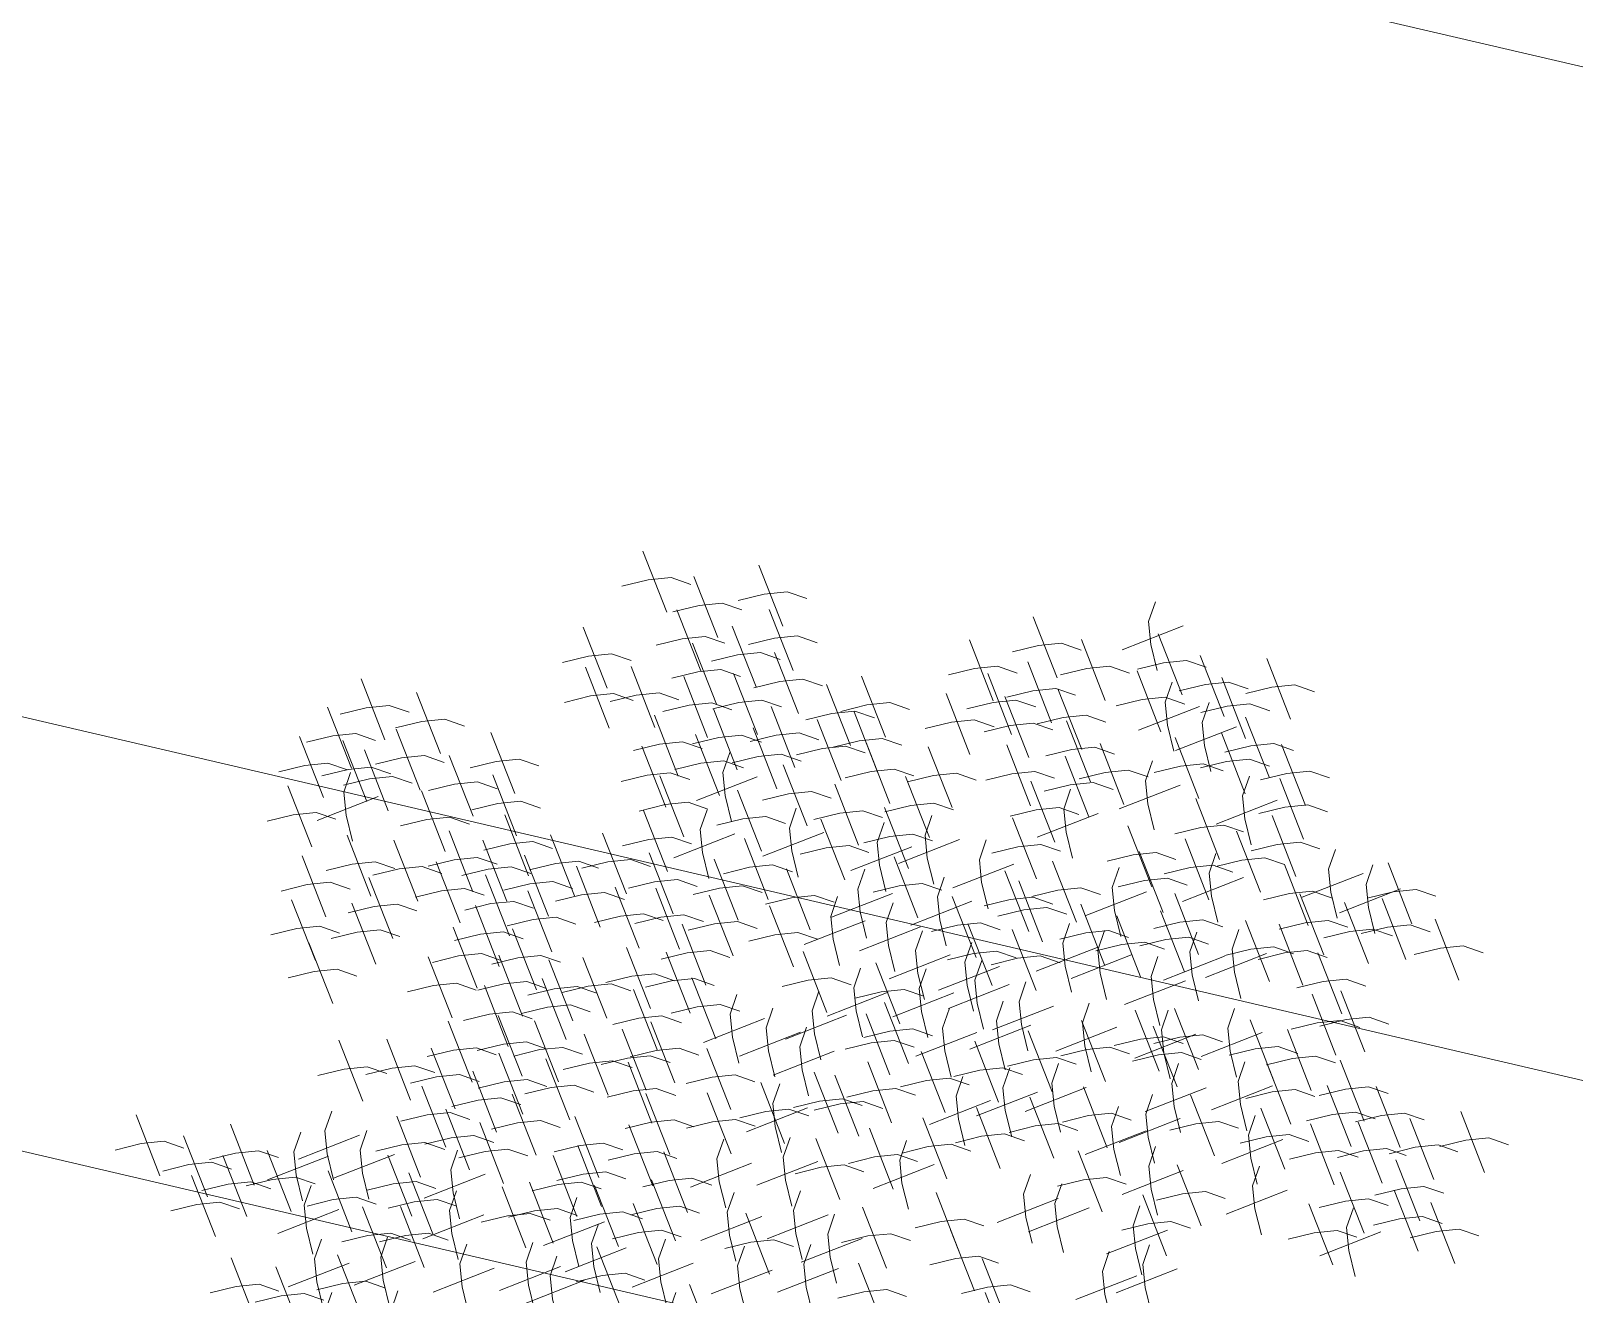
# Model space of a CAD drawing. Header units: millimetres. Extents: x 474016 to 477875, y 2288607 to 2292200.
# Drawn here: x 474146.09 to 474157.03, y 2289274.67 to 2289283.63 of the extents above; entities that cross this region are included whole.
import ezdxf

# ---------------------------------------------------------------- set-up
doc = ezdxf.new("R2010")
doc.units = ezdxf.units.MM
doc.header["$LTSCALE"] = 50
for name, color, linetype, lineweight in [('BANQUETA', 251, 'Continuous', 5), ('EXT', 3, 'Continuous', 5), ('JARDINES', 98, 'Continuous', 13)]:
    doc.layers.add(name, color=color, linetype=linetype, lineweight=lineweight)

# ---------------------------------------------------------------- blocks, each defined once
blk = doc.blocks.new('Plarbol-031')
for points in [[(-0.158175, 2.3142), (-0.240125, 2.388525), (-0.301075, 2.461575), (-0.3233, 2.5448)], [(0.1874, 2.608325), (0.40975, 2.455225)], [(0.197575, 2.439975), (0.2719, 2.521925), (0.34495, 2.5829), (0.428175, 2.60515)], [(-0.326475, 2.304025), (-0.173425, 2.526375)], [(-0.239475, 2.44125), (-0.01715, 2.28815)], [(-0.229325, 2.2729), (-0.155, 2.35485), (-0.08195, 2.415825), (0.001275, 2.438075)], [(-0.046375, 2.464125), (0.175975, 2.311025)], [(-0.0362, 2.295775), (0.038125, 2.377725), (0.111175, 2.4387), (0.1944, 2.46095)], [(0.07815, 2.43935), (0.300475, 2.28625)], [(0.0883, 2.271), (0.162625, 2.35295), (0.235675, 2.413925), (0.3189, 2.436175)], [(0.250925, 2.3593), (0.473275, 2.2062)], [(0.2611, 2.19095), (0.335425, 2.2729), (0.408475, 2.3339), (0.4917, 2.356125)], [(0.0845, 2.07725), (0.00255, 2.151575), (-0.058425, 2.224625), (-0.080675, 2.30785)], [(0.089575, 2.082975), (0.242675, 2.3053)], [(0.257925, 2.093125), (0.175975, 2.16745), (0.115, 2.2405), (0.09275, 2.323725)], [(0.43705, 2.347875), (0.6594, 2.194775)], [(0.447225, 2.179525), (0.52155, 2.261475), (0.5946, 2.32245), (0.677825, 2.3447)], [(-0.488475, 2.244325), (-0.266125, 2.091225)], [(-0.4783, 2.075975), (-0.403975, 2.157925), (-0.330925, 2.2189), (-0.247725, 2.24115)], [(-0.226775, 2.26655), (-0.00445, 2.11345)], [(-0.2166, 2.0982), (-0.142275, 2.18015), (-0.069225, 2.24115), (0.013975, 2.263375)], [(-0.08385, 2.067075), (0.06925, 2.289425)], [(0.20455, 2.2494), (0.4269, 2.0963)], [(0.214725, 2.08105), (0.28905, 2.163), (0.3621, 2.224), (0.445325, 2.246225)], [(0.50885, 2.228425), (0.731175, 2.07535)], [(-0.705725, 2.211275), (-0.4834, 2.0582)], [(-0.695575, 2.04295), (-0.62125, 2.1249), (-0.548175, 2.185875), (-0.464975, 2.2081)], [(0.565375, 1.935575), (0.483425, 2.0099), (0.42245, 2.082975), (0.400225, 2.166175)], [(0.519, 2.0601), (0.593325, 2.14205), (0.666375, 2.203025), (0.7496, 2.22525)], [(1.074225, 2.189675), (1.29655, 2.0366)], [(1.084375, 2.02135), (1.1587, 2.1033), (1.23175, 2.164275), (1.314975, 2.1865)], [(0.057175, 2.1268), (0.279525, 1.9737)], [(0.06735, 1.95845), (0.141675, 2.0404), (0.214725, 2.101375), (0.29795, 2.123625)], [(0.39705, 1.925425), (0.550125, 2.14775)], [(1.028475, 1.884125), (0.946525, 1.95845), (0.88555, 2.0315), (0.863325, 2.114725)], [(1.024025, 1.907625), (1.177125, 2.129975)], [(1.192375, 1.9178), (1.110425, 1.992125), (1.04945, 2.065175), (1.0272, 2.1484)], [(1.36515, 2.105825), (1.5875, 1.95275)], [(1.375325, 1.9375), (1.44965, 2.01945), (1.5227, 2.080425), (1.605925, 2.10265)], [(-0.6206, 2.044225), (-0.398275, 1.891125)], [(-0.61045, 1.875875), (-0.536125, 1.957825), (-0.463075, 2.0188), (-0.37985, 2.04105)], [(0.56855, 2.0836), (0.7909, 1.9305)], [(0.578725, 1.91525), (0.65305, 1.9972), (0.7261, 2.0582), (0.809325, 2.080425)], [(0.860125, 1.873975), (1.013225, 2.0963)], [(1.135825, 2.055025), (1.358175, 1.901925)], [(1.146, 1.886675), (1.220325, 1.968625), (1.293375, 2.0296), (1.3766, 2.051825)], [(-0.8709, 1.985125), (-0.64855, 1.83205)], [(-0.860725, 1.8168), (-0.7864, 1.89875), (-0.71335, 1.959725), (-0.630125, 1.98195)], [(-0.45545, 2.022625), (-0.233125, 1.869525)], [(-0.445275, 1.854275), (-0.37095, 1.936225), (-0.2979, 1.9972), (-0.2147, 2.01945)], [(0.031125, 1.753275), (0.184225, 1.9756)], [(0.199475, 1.763425), (0.117525, 1.83775), (0.05655, 1.9108), (0.0343, 1.994025)], [(-0.729875, 1.912075), (-0.507525, 1.758975)], [(-0.7197, 1.74375), (-0.645375, 1.8257), (-0.572325, 1.886675), (-0.4891, 1.9089)], [(-0.3519, 1.93305), (-0.129575, 1.77995)], [(-0.341725, 1.7647), (-0.2674, 1.84665), (-0.194375, 1.907625), (-0.11115, 1.929875)], [(-0.18485, 1.9324), (0.0375, 1.779325)], [(-0.174675, 1.764075), (-0.10035, 1.846025), (-0.0273, 1.907), (0.0559, 1.929225)], [(0.268725, 1.96545), (0.49105, 1.81235)], [(0.278875, 1.7971), (0.3532, 1.87905), (0.42625, 1.940025), (0.509475, 1.962275)], [(0.483425, 1.9483), (0.705775, 1.7952)], [(0.4936, 1.77995), (0.567925, 1.8619), (0.640975, 1.922875), (0.7242, 1.945125)], [(0.7242, 1.944475), (0.946525, 1.791375)], [(0.73435, 1.77615), (0.808675, 1.858075), (0.881725, 1.919075), (0.96495, 1.9413)], [(1.01705, 1.954), (1.239375, 1.800925)], [(1.0272, 1.785675), (1.101525, 1.867625), (1.174575, 1.9286), (1.2578, 1.950825)], [(-0.6187, 1.873325), (-0.39635, 1.720225)], [(-0.608525, 1.705), (-0.5342, 1.78695), (-0.46115, 1.847925), (-0.37795, 1.87015)], [(0.8449, 1.880325), (1.067225, 1.727225)], [(0.85505, 1.711975), (0.929375, 1.793925), (1.002425, 1.8549), (1.08565, 1.87715)], [(-0.275675, 1.809175), (-0.05335, 1.656075)], [(-0.2655, 1.640825), (-0.1912, 1.722775), (-0.11815, 1.78375), (-0.034925, 1.806)], [(0.32525, 1.80345), (0.5476, 1.65035)], [(0.335425, 1.635125), (0.40975, 1.71705), (0.4828, 1.77805), (0.566025, 1.800275)], [(0.4612, 1.58365), (0.6143, 1.806)], [(0.62955, 1.593825), (0.5476, 1.66815), (0.4866, 1.7412), (0.464375, 1.824425)], [(-1.761525, 1.7539), (-1.539175, 1.6008)], [(-1.75135, 1.585575), (-1.677025, 1.6675), (-1.603975, 1.7285), (-1.52075, 1.750725)], [(-0.826425, 1.7482), (-0.6041, 1.5951)], [(-0.81625, 1.57985), (-0.74195, 1.6618), (-0.668875, 1.722775), (-0.585675, 1.745)], [(0.843625, 1.729125), (1.06595, 1.576025)], [(0.853775, 1.5608), (0.9281, 1.642725), (1.001175, 1.703725), (1.084375, 1.72595)], [(1.041825, 1.720875), (1.26415, 1.567775)], [(-0.50055, 1.711975), (-0.2782, 1.558875)], [(-0.490375, 1.543625), (-0.41605, 1.625575), (-0.343, 1.686575), (-0.259775, 1.7088)], [(-0.18295, 1.4674), (-0.02985, 1.68975)], [(-0.0146, 1.477575), (-0.09655, 1.5519), (-0.157525, 1.62495), (-0.179775, 1.708175)], [(0.100375, 1.71515), (0.322725, 1.56205)], [(0.11055, 1.546825), (0.184875, 1.62875), (0.257925, 1.68975), (0.34115, 1.711975)], [(0.720375, 1.664325), (0.942725, 1.51125)], [(0.73055, 1.496), (0.804875, 1.57795), (0.877925, 1.638925), (0.96115, 1.66115)], [(1.051975, 1.552525), (1.1263, 1.634475), (1.19935, 1.69545), (1.282575, 1.7177)], [(-1.6243, 1.62685), (-1.401975, 1.47375)], [(-1.614125, 1.458525), (-1.5398, 1.54045), (-1.46675, 1.60145), (-1.38355, 1.623675)], [(-1.15485, 1.61225), (-0.932525, 1.45915)], [(-1.144675, 1.4439), (-1.07035, 1.52585), (-0.9973, 1.586825), (-0.9141, 1.609075)], [(-0.3341, 1.64465), (-0.1118, 1.49155)], [(-0.32395, 1.4763), (-0.249625, 1.55825), (-0.1766, 1.619225), (-0.093375, 1.641475)], [(0.1982, 1.653525), (0.42055, 1.50045)], [(0.208375, 1.4852), (0.2827, 1.56715), (0.35575, 1.628125), (0.438975, 1.65035)], [(0.4161, 1.593175), (0.638425, 1.4401)], [(0.715925, 1.3772), (0.869025, 1.59955)], [(0.884275, 1.387375), (0.802325, 1.4617), (0.74135, 1.53475), (0.7191, 1.61795)], [(1.20825, 1.644), (1.4306, 1.4909)], [(1.218425, 1.475675), (1.29275, 1.557625), (1.3658, 1.6186), (1.449025, 1.640825)], [(-2.19095, 1.5341), (-1.9686, 1.381025)], [(-2.180775, 1.365775), (-2.10645, 1.447725), (-2.0334, 1.5087), (-1.950175, 1.530925)], [(-1.9578, 1.5646), (-1.735475, 1.4115)], [(-1.94765, 1.39625), (-1.873325, 1.4782), (-1.800275, 1.5392), (-1.71705, 1.561425)], [(0.163275, 1.311775), (0.316375, 1.5341)], [(0.3316, 1.321925), (0.24965, 1.39625), (0.188675, 1.469325), (0.16645, 1.552525)], [(0.42625, 1.42485), (0.500575, 1.5068), (0.57365, 1.567775), (0.65685, 1.59)], [(1.117425, 1.5665), (1.33975, 1.4134)], [(1.127575, 1.398175), (1.2019, 1.4801), (1.27495, 1.5411), (1.358175, 1.563325)], [(-1.7126, 1.48455), (-1.490275, 1.331475)], [(-1.702425, 1.316225), (-1.6281, 1.398175), (-1.55505, 1.45915), (-1.47185, 1.481375)], [(-1.506775, 1.49155), (-1.28445, 1.33845)], [(-1.496625, 1.3232), (-1.4223, 1.40515), (-1.349225, 1.466125), (-1.266025, 1.488375)], [(-1.255225, 1.50235), (-1.032875, 1.34925)], [(-1.24505, 1.334), (-1.170725, 1.41595), (-1.097675, 1.476925), (-1.01445, 1.499175)], [(-1.098325, 1.4725), (-0.875975, 1.3194)], [(-1.08815, 1.30415), (-1.013825, 1.3861), (-0.940775, 1.447075), (-0.85755, 1.469325)], [(-0.764175, 1.525225), (-0.541825, 1.372125)], [(-0.754, 1.356875), (-0.679675, 1.438825), (-0.606625, 1.4998), (-0.5234, 1.52205)], [(-0.311875, 1.476925), (-0.08955, 1.32385)], [(-0.3017, 1.3086), (-0.2274, 1.39055), (-0.15435, 1.451525), (-0.07115, 1.47375)], [(0.40785, 1.501075), (0.630175, 1.347975)], [(0.418, 1.332725), (0.492325, 1.414675), (0.565375, 1.475675), (0.6486, 1.4979)], [(0.57745, 1.271125), (0.73055, 1.49345)], [(0.7458, 1.281275), (0.66385, 1.3556), (0.60285, 1.42865), (0.580625, 1.511875)], [(1.896225, 1.5087), (2.118575, 1.3556)], [(1.9064, 1.34035), (1.980725, 1.4223), (2.053775, 1.4833), (2.137, 1.505525)], [(-1.93875, 1.41215), (-1.7164, 1.25905)], [(-1.928575, 1.2438), (-1.85425, 1.32575), (-1.7812, 1.386725), (-1.698, 1.408975)], [(-0.075575, 1.421025), (0.14675, 1.26795)], [(-0.065425, 1.2527), (0.0089, 1.33465), (0.08195, 1.395625), (0.165175, 1.41785)], [(1.366425, 1.40515), (1.588775, 1.25205)], [(1.3766, 1.2368), (1.450925, 1.31875), (1.523975, 1.37975), (1.6072, 1.401975)], [(-1.205675, 1.361325), (-0.983325, 1.208225)], [(-1.1955, 1.192975), (-1.121175, 1.274925), (-1.048125, 1.3359), (-0.9649, 1.35815)], [(-0.9865, 1.395625), (-0.764175, 1.242525)], [(-0.97635, 1.227275), (-0.902025, 1.309225), (-0.828975, 1.370225), (-0.74575, 1.39245)], [(-0.773075, 1.37085), (-0.550725, 1.21775)], [(-0.7629, 1.2025), (-0.688575, 1.28445), (-0.615525, 1.34545), (-0.5323, 1.367675)], [(-0.186125, 1.10975), (-0.26805, 1.184075), (-0.329025, 1.25715), (-0.35125, 1.34035)], [(0.119425, 1.339725), (0.341775, 1.186625)], [(0.1296, 1.171375), (0.203925, 1.253325), (0.276975, 1.3143), (0.3602, 1.33655)], [(0.26935, 1.382925), (0.4917, 1.229825)], [(0.279525, 1.214575), (0.35385, 1.296525), (0.4269, 1.3575), (0.510125, 1.37975)], [(0.6702, 1.10785), (0.58825, 1.182175), (0.527275, 1.255225), (0.505025, 1.33845)], [(1.05135, 1.10785), (0.9694, 1.182175), (0.908425, 1.255225), (0.886175, 1.33845)], [(1.1155, 1.388), (1.33785, 1.2349)], [(1.125675, 1.21965), (1.2, 1.3016), (1.27305, 1.3626), (1.356275, 1.384825)], [(1.55065, 1.3988), (1.773, 1.2457)], [(1.560825, 1.23045), (1.63515, 1.3124), (1.7082, 1.3734), (1.791425, 1.395625)], [(1.739325, 1.367675), (1.96165, 1.214575)], [(1.749475, 1.199325), (1.8238, 1.281275), (1.896875, 1.342275), (1.980075, 1.3645)], [(-1.808525, 1.33465), (-1.586175, 1.18155)], [(-1.79835, 1.1663), (-1.724025, 1.24825), (-1.650975, 1.309225), (-1.567775, 1.331475)], [(-1.59825, 1.3251), (-1.375925, 1.172025)], [(-1.5881, 1.156775), (-1.513775, 1.238725), (-1.440725, 1.2997), (-1.3575, 1.321925)], [(-1.39435, 1.2997), (-1.172, 1.1466)], [(-1.384175, 1.13135), (-1.30985, 1.2133), (-1.2368, 1.2743), (-1.153575, 1.296525)], [(-0.596475, 1.057675), (-0.443375, 1.28)], [(-0.428125, 1.067825), (-0.510075, 1.14215), (-0.57105, 1.215225), (-0.5933, 1.298425)], [(-0.354425, 1.0996), (-0.201375, 1.321925)], [(-0.215975, 1.27875), (0.00635, 1.12565)], [(-0.2058, 1.1104), (-0.1315, 1.19235), (-0.058425, 1.253325), (0.024775, 1.27555)], [(-0.145475, 1.27555), (0.076875, 1.122475)], [(0.2592, 1.0634), (0.412275, 1.285725)], [(0.427525, 1.07355), (0.345575, 1.147875), (0.2846, 1.220925), (0.262375, 1.30415)], [(0.50185, 1.0977), (0.65495, 1.320025)], [(0.883, 1.0977), (1.0361, 1.320025)], [(0.9656, 1.33465), (1.187925, 1.18155)], [(0.97575, 1.1663), (1.050075, 1.24825), (1.123125, 1.309225), (1.20635, 1.331475)], [(1.38105, 1.2889), (1.603375, 1.1358)], [(1.3912, 1.12055), (1.465525, 1.2025), (1.538575, 1.2635), (1.6218, 1.285725)], [(-0.773075, 1.216475), (-0.550725, 1.0634)], [(-0.7629, 1.04815), (-0.688575, 1.1301), (-0.615525, 1.191075), (-0.5323, 1.2133)], [(-0.1353, 1.107225), (-0.060975, 1.189175), (0.012075, 1.25015), (0.0953, 1.272375)], [(0.12325, 1.007475), (0.27635, 1.229825)], [(0.2916, 1.01765), (0.20965, 1.091975), (0.14865, 1.165025), (0.126425, 1.24825)], [(1.1225, 1.226), (1.344825, 1.072925)], [(1.13265, 1.057675), (1.206975, 1.139625), (1.28005, 1.2006), (1.36325, 1.222825)], [(1.570975, 1.23555), (1.793325, 1.08245)], [(1.58115, 1.0672), (1.655475, 1.14915), (1.728525, 1.210125), (1.81175, 1.232375)], [(-1.761525, 1.2006), (-1.539175, 1.0475)], [(-1.75135, 1.03225), (-1.677025, 1.1142), (-1.603975, 1.1752), (-1.52075, 1.197425)], [(-1.58555, 1.158675), (-1.363225, 1.005575)], [(-1.575375, 0.990325), (-1.50105, 1.072275), (-1.428, 1.133275), (-1.3448, 1.1555)], [(-1.4064, 1.18535), (-1.184075, 1.03225)], [(-1.39625, 1.017025), (-1.321925, 1.09895), (-1.248875, 1.15995), (-1.16565, 1.182175)], [(-0.9973, 1.1809), (-0.774975, 1.027825)], [(-0.98715, 1.012575), (-0.912825, 1.094525), (-0.839775, 1.1555), (-0.75655, 1.177725)], [(-0.7432, 0.923), (-0.590125, 1.145325)], [(-0.574875, 0.93315), (-0.656825, 1.007475), (-0.7178, 1.08055), (-0.740025, 1.16375)], [(0.660675, 0.938875), (0.813775, 1.161225)], [(0.829, 0.94905), (0.747075, 1.023375), (0.686075, 1.096425), (0.66385, 1.17965)], [(0.681, 1.199975), (0.903325, 1.046875)], [(0.69115, 1.031625), (0.765475, 1.113575), (0.83855, 1.17455), (0.92175, 1.1968)], [(1.041825, 0.938875), (1.194925, 1.161225)], [(1.21015, 0.94905), (1.128225, 1.023375), (1.067225, 1.096425), (1.045, 1.17965)], [(1.786325, 1.193625), (2.008675, 1.040525)], [(1.7965, 1.025275), (1.870825, 1.107225), (1.943875, 1.1682), (2.0271, 1.19045)], [(-2.21825, 1.13645), (-1.995925, 0.98335)], [(-2.2081, 0.9681), (-2.133775, 1.05005), (-2.060725, 1.111025), (-1.9775, 1.133275)], [(-1.9648, 1.11295), (-1.74245, 0.95985)], [(-1.954625, 0.9446), (-1.8803, 1.02655), (-1.80725, 1.087525), (-1.724025, 1.10975)], [(-1.21775, 1.128175), (-0.9954, 0.9751)], [(-1.207575, 0.95985), (-1.13325, 1.0418), (-1.0602, 1.102775), (-0.976975, 1.125)], [(-0.4116, 0.87535), (-0.258525, 1.0977)], [(-0.2433, 0.885525), (-0.325225, 0.95985), (-0.3862, 1.0329), (-0.408425, 1.116125)], [(-0.0559, 1.094525), (0.16645, 0.941425)], [(-0.045725, 0.926175), (0.0286, 1.008125), (0.10165, 1.0691), (0.184875, 1.09135)], [(0.550775, 1.102775), (0.7731, 0.949675)], [(0.560925, 0.934425), (0.63525, 1.016375), (0.708325, 1.077375), (0.791525, 1.0996)], [(0.649225, 1.0907), (0.871575, 0.9376)], [(0.6594, 0.922375), (0.733725, 1.0043), (0.806775, 1.0653), (0.89, 1.087525)], [(1.411525, 1.1193), (1.633875, 0.9662)], [(1.4217, 0.95095), (1.496025, 1.0329), (1.569075, 1.093875), (1.6523, 1.116125)], [(1.851125, 1.0869), (2.073475, 0.9338)], [(1.8613, 0.91855), (1.935625, 1.0005), (2.008675, 1.061475), (2.091875, 1.083725)], [(2.00485, 1.128825), (2.2272, 0.975725)], [(2.015025, 0.960475), (2.08935, 1.042425), (2.1624, 1.1034), (2.245625, 1.12565)], [(-1.58745, 1.029725), (-1.365125, 0.876625)], [(-1.5773, 0.861375), (-1.502975, 0.943325), (-1.429925, 1.0043), (-1.3467, 1.02655)], [(-1.431825, 0.805475), (-1.278725, 1.027825)], [(-1.263475, 0.81565), (-1.345425, 0.889975), (-1.4064, 0.963025), (-1.42865, 1.046225)], [(-0.96365, 1.03035), (-0.7413, 0.87725)], [(-0.953475, 0.862025), (-0.87915, 0.94395), (-0.8061, 1.00495), (-0.722875, 1.027175)], [(-0.62695, 1.06975), (-0.404625, 0.91665)], [(-0.6168, 0.9014), (-0.542475, 0.98335), (-0.469425, 1.044325), (-0.3862, 1.066575)], [(-0.33665, 1.0691), (-0.114325, 0.916)], [(-0.326475, 0.900775), (-0.25215, 0.9827), (-0.179125, 1.0437), (-0.095925, 1.065925)], [(0.54315, 0.790225), (0.4612, 0.86455), (0.400225, 0.9376), (0.377975, 1.020825)], [(0.987825, 0.790225), (0.905875, 0.86455), (0.8449, 0.9376), (0.82265, 1.020825)], [(1.368975, 0.790225), (1.287025, 0.86455), (1.22605, 0.9376), (1.2038, 1.020825)], [(1.20635, 1.05895), (1.428675, 0.90585)], [(1.216525, 0.8906), (1.290825, 0.97255), (1.3639, 1.033525), (1.4471, 1.055775)], [(1.624975, 1.022725), (1.847325, 0.869625)], [(1.63515, 0.8544), (1.709475, 0.93635), (1.782525, 0.997325), (1.86575, 1.01955)], [(-2.11915, 1.00495), (-1.896825, 0.85185)], [(-2.109, 0.8366), (-2.034675, 0.91855), (-1.961625, 0.979525), (-1.8784, 1.001775)], [(-1.772325, 0.999875), (-1.549975, 0.846775)], [(-1.76215, 0.831525), (-1.687825, 0.913475), (-1.614775, 0.97445), (-1.53155, 0.996675)], [(-1.076075, 0.769275), (-0.922975, 0.9916)], [(-0.90775, 0.779425), (-0.989675, 0.85375), (-1.050675, 0.9268), (-1.0729, 1.010025)], [(-0.53295, 0.72925), (-0.6149, 0.803575), (-0.675875, 0.876625), (-0.6981, 0.95985)], [(-0.21725, 1.010025), (0.0051, 0.856925)], [(-0.207075, 0.841675), (-0.13275, 0.923625), (-0.0597, 0.984625), (0.023525, 1.00685)], [(0.001275, 0.7267), (-0.080675, 0.801025), (-0.14165, 0.874075), (-0.163875, 0.9573)], [(0.3748, 0.780075), (0.5279, 1.0024)], [(0.819475, 0.780075), (0.972575, 1.0024)], [(1.200625, 0.780075), (1.353725, 1.0024)], [(-1.315575, 0.93635), (-1.093225, 0.78325)], [(-1.3054, 0.768), (-1.231075, 0.84995), (-1.158025, 0.910925), (-1.0748, 0.93315)], [(-0.701275, 0.719075), (-0.548175, 0.941425)], [(-0.527225, 0.669525), (-0.374125, 0.891875)], [(-0.358875, 0.6797), (-0.440825, 0.754025), (-0.501825, 0.827075), (-0.52405, 0.9103)], [(-0.16705, 0.71655), (-0.013975, 0.938875)], [(-0.091475, 0.6778), (0.061625, 0.900125)], [(0.076875, 0.68795), (-0.005075, 0.762275), (-0.06605, 0.835325), (-0.0883, 0.91855)], [(0.109275, 0.706375), (0.262375, 0.928725)], [(0.277625, 0.71655), (0.195675, 0.790875), (0.134675, 0.863925), (0.11245, 0.94715)], [(0.39195, 0.94395), (0.6143, 0.790875)], [(0.402125, 0.775625), (0.47645, 0.857575), (0.5495, 0.91855), (0.632725, 0.940775)], [(0.935725, 0.941425), (1.158075, 0.788325)], [(0.9459, 0.773075), (1.020225, 0.855025), (1.093275, 0.916), (1.1765, 0.93825)], [(1.74885, 0.691125), (1.90195, 0.913475)], [(1.9172, 0.7013), (1.83525, 0.775625), (1.77425, 0.848675), (1.752025, 0.9319)], [(-1.7431, 0.8652), (-1.52075, 0.7121)], [(-1.732925, 0.69685), (-1.6586, 0.7788), (-1.58555, 0.839775), (-1.502325, 0.862025)], [(-0.36205, 0.642225), (-0.209, 0.86455)], [(-0.19375, 0.652375), (-0.275675, 0.7267), (-0.33665, 0.79975), (-0.358875, 0.882975)], [(0.244575, 0.599025), (0.162625, 0.67335), (0.10165, 0.7464), (0.079425, 0.829625)], [(0.8017, 0.6149), (0.9548, 0.83725)], [(0.970025, 0.625075), (0.8881, 0.6994), (0.8271, 0.77245), (0.804875, 0.85565)], [(1.332125, 0.6168), (1.485225, 0.83915)], [(1.500475, 0.626975), (1.418525, 0.7013), (1.35755, 0.77435), (1.3353, 0.857575)], [(1.5913, 0.842325), (1.81365, 0.689225)], [(1.601475, 0.673975), (1.6758, 0.755925), (1.74885, 0.8169), (1.832075, 0.83915)], [(-1.6135, 0.8061), (-1.391175, 0.653025)], [(-1.603325, 0.637775), (-1.529025, 0.719725), (-1.45595, 0.7807), (-1.37275, 0.802925)], [(-1.3772, 0.558375), (-1.2241, 0.7807)], [(-1.20885, 0.568525), (-1.2908, 0.64285), (-1.351775, 0.7159), (-1.374, 0.799125)], [(-1.18025, 0.78705), (-0.957925, 0.63395)], [(-1.1701, 0.618725), (-1.095775, 0.70065), (-1.022725, 0.76165), (-0.9395, 0.783875)], [(-0.966825, 0.780075), (-0.744475, 0.626975)], [(-0.95665, 0.611725), (-0.882325, 0.693675), (-0.809275, 0.75465), (-0.72605, 0.7769)], [(-0.73115, 0.5628), (-0.57805, 0.78515)], [(-0.5628, 0.572975), (-0.64475, 0.6473), (-0.705725, 0.72035), (-0.727975, 0.803575)], [(0.07625, 0.58885), (0.229325, 0.8112)], [(0.23315, 0.78515), (0.455475, 0.63205)], [(0.2433, 0.6168), (0.317625, 0.69875), (0.3907, 0.75975), (0.4739, 0.781975)], [(-0.262325, 0.520875), (-0.10925, 0.743225)], [(-0.094, 0.53105), (-0.17595, 0.605375), (-0.23695, 0.678425), (-0.25915, 0.76165)], [(0.4091, 0.5031), (0.5622, 0.725425)], [(0.57745, 0.51325), (0.4955, 0.587575), (0.434525, 0.66065), (0.412275, 0.74385)], [(0.550775, 0.721625), (0.7731, 0.568525)], [(0.560925, 0.553275), (0.63525, 0.635225), (0.708325, 0.696225), (0.791525, 0.71845)], [(0.7134, 0.4942), (0.8665, 0.71655)], [(0.881725, 0.504375), (0.7998, 0.5787), (0.7388, 0.65175), (0.716575, 0.734975)], [(-1.58935, 0.6492), (-1.367025, 0.4961)], [(-1.5792, 0.480875), (-1.504875, 0.5628), (-1.431825, 0.6238), (-1.3486, 0.646025)], [(-1.235525, 0.646025), (-1.0132, 0.492925)], [(-1.225375, 0.4777), (-1.15105, 0.559625), (-1.077975, 0.620625), (-0.994775, 0.64285)], [(-0.444, 0.665725), (-0.2217, 0.512625)], [(-0.43385, 0.497375), (-0.359525, 0.579325), (-0.286475, 0.6403), (-0.203275, 0.66255)], [(-0.091475, 0.439575), (0.061625, 0.6619)], [(0.076875, 0.449725), (-0.005075, 0.52405), (-0.06605, 0.597125), (-0.0883, 0.680325)], [(0.931925, 0.443375), (1.085025, 0.665725)], [(1.10025, 0.45355), (1.018325, 0.527875), (0.957325, 0.600925), (0.9351, 0.68415)], [(1.051975, 0.67145), (1.274325, 0.51835)], [(1.06215, 0.5031), (1.136475, 0.58505), (1.209525, 0.646025), (1.29275, 0.668275)], [(-0.938875, 0.6149), (-0.716525, 0.4618)], [(-0.9287, 0.44655), (-0.854375, 0.5285), (-0.781325, 0.5895), (-0.6981, 0.611725)], [(-0.4872, 0.3716), (-0.3341, 0.59395)], [(-0.31885, 0.381775), (-0.4008, 0.4561), (-0.4618, 0.52915), (-0.484025, 0.61235)], [(0.074325, 0.626325), (0.296675, 0.47325)], [(0.0845, 0.458), (0.158825, 0.53995), (0.231875, 0.600925), (0.3151, 0.62315)], [(0.25285, 0.375425), (0.405925, 0.59775)], [(0.421175, 0.385575), (0.339225, 0.4599), (0.27825, 0.53295), (0.256025, 0.616175)], [(-2.6369, 0.527875), (-2.41455, 0.374775)], [(-2.626725, 0.359525), (-2.5524, 0.441475), (-2.47935, 0.502475), (-2.396125, 0.5247)], [(-2.290675, 0.56345), (-2.06835, 0.41035)], [(-2.280525, 0.3951), (-2.2062, 0.47705), (-2.133125, 0.538025), (-2.049925, 0.560275)], [(-1.47185, 0.5177), (-1.2495, 0.364625)], [(-1.461675, 0.349375), (-1.38735, 0.431325), (-1.3143, 0.4923), (-1.231075, 0.514525)], [(-1.1701, 0.512625), (-0.94775, 0.359525)], [(-1.159925, 0.344275), (-1.0856, 0.426225), (-1.01255, 0.487225), (-0.929325, 0.50945)], [(-0.719075, 0.536775), (-0.496725, 0.383675)], [(-0.7089, 0.368425), (-0.634575, 0.450375), (-0.561525, 0.51135), (-0.4783, 0.5336)], [(-0.3233, 0.55075), (-0.101, 0.39765)], [(-0.31315, 0.3824), (-0.23885, 0.46435), (-0.1658, 0.525325), (-0.082575, 0.547575)], [(0.39195, 0.5628), (0.6143, 0.409725)], [(0.402125, 0.394475), (0.47645, 0.476425), (0.5495, 0.5374), (0.632725, 0.559625)], [(-2.85795, 0.4472), (-2.635625, 0.2941)], [(-1.677025, 0.478325), (-1.4547, 0.325225)], [(-1.66685, 0.309975), (-1.59255, 0.391925), (-1.519475, 0.452925), (-1.436275, 0.47515)], [(-0.359525, 0.4688), (-0.1372, 0.3157)], [(-0.34935, 0.30045), (-0.275025, 0.3824), (-0.202, 0.443375), (-0.118775, 0.465625)], [(-0.084475, 0.467525), (0.13785, 0.314425)], [(-0.074325, 0.299175), (0, 0.381125), (0.073075, 0.442125), (0.156275, 0.46435)], [(0.11245, 0.237575), (0.26555, 0.4599)], [(0.2808, 0.247725), (0.19885, 0.32205), (0.13785, 0.3951), (0.115625, 0.478325)], [(0.681, 0.491025), (0.903325, 0.337925)], [(0.69115, 0.322675), (0.765475, 0.404625), (0.83855, 0.465625), (0.92175, 0.48785)], [(1.003075, 0.489125), (1.2254, 0.336025)], [(1.013225, 0.320775), (1.08755, 0.402725), (1.1606, 0.4637), (1.243825, 0.48595)], [(-2.8478, 0.27885), (-2.773475, 0.3608), (-2.700425, 0.421775), (-2.6172, 0.444025)], [(-2.38025, 0.3894), (-2.1579, 0.2363)], [(-2.370075, 0.22105), (-2.29575, 0.303), (-2.2227, 0.363975), (-2.1395, 0.3862)], [(-2.187125, 0.4237), (-1.9648, 0.2706)], [(-2.176975, 0.25535), (-2.10265, 0.3373), (-2.0296, 0.398275), (-1.946375, 0.420525)], [(-1.3683, 0.41225), (-1.14595, 0.25915)], [(-1.358125, 0.243925), (-1.2838, 0.325875), (-1.21075, 0.38685), (-1.127525, 0.409075)], [(-0.576775, 0.1969), (-0.423675, 0.41925)], [(-0.408425, 0.207075), (-0.490375, 0.2814), (-0.551375, 0.35445), (-0.5736, 0.437675)], [(0.23315, 0.404), (0.455475, 0.2509)], [(0.2433, 0.23565), (0.317625, 0.3176), (0.3907, 0.3786), (0.4739, 0.400825)], [(1.015775, 0.204525), (1.168875, 0.426875)], [(1.184125, 0.2147), (1.102175, 0.289025), (1.041175, 0.362075), (1.01895, 0.4453)], [(-2.62165, 0.357), (-2.3993, 0.2039)], [(-2.611475, 0.18865), (-2.53715, 0.2706), (-2.4641, 0.331575), (-2.380875, 0.353825)], [(-1.851075, 0.3519), (-1.62875, 0.198825)], [(-1.840925, 0.183575), (-1.7666, 0.265525), (-1.69355, 0.3265), (-1.610325, 0.348725)], [(-1.508675, 0.322675), (-1.28635, 0.1696)], [(-1.498525, 0.15435), (-1.4242, 0.2363), (-1.35115, 0.297275), (-1.267925, 0.3195)], [(-1.1955, 0.35065), (-0.973175, 0.19755)], [(-1.18535, 0.1823), (-1.111025, 0.26425), (-1.037975, 0.325225), (-0.95475, 0.34745)], [(0.697525, 0.099725), (0.8506, 0.32205)], [(0.86585, 0.109875), (0.7839, 0.1842), (0.722925, 0.25725), (0.7007, 0.340475)], [(1.306725, 0.10415), (1.224775, 0.178475), (1.163775, 0.25155), (1.14155, 0.33475)], [(-2.9075, 0.273125), (-2.685175, 0.12005)], [(-2.89735, 0.1048), (-2.823025, 0.18675), (-2.749975, 0.247725), (-2.66675, 0.26995)], [(-2.0531, 0.3138), (-1.83075, 0.1607)], [(-2.042925, 0.14545), (-1.9686, 0.2274), (-1.89555, 0.288375), (-1.812325, 0.310625)], [(-1.690375, 0.3049), (-1.468025, 0.1518)], [(-1.6802, 0.13655), (-1.605875, 0.2185), (-1.532825, 0.2795), (-1.4496, 0.301725)], [(-0.6943, 0.0324), (-0.5412, 0.254725)], [(-0.52595, 0.042575), (-0.6079, 0.116875), (-0.668875, 0.189925), (-0.691125, 0.273125)], [(-0.535475, 0.04575), (-0.382375, 0.26805)], [(-0.36715, 0.0559), (-0.4491, 0.1302), (-0.510075, 0.20325), (-0.5323, 0.286475)], [(-0.2433, 0.3087), (-0.02095, 0.155625)], [(-0.233125, 0.140375), (-0.1588, 0.222325), (-0.08575, 0.2833), (-0.002525, 0.305525)], [(0.5692, 0.05905), (0.7223, 0.2814)], [(0.737525, 0.069225), (0.655575, 0.14355), (0.5946, 0.2166), (0.572375, 0.299825)], [(1.138375, 0.094), (1.291475, 0.316325)], [(-2.777925, 0.194375), (-2.555575, 0.0413)], [(-2.76775, 0.02605), (-2.693425, 0.107975), (-2.620375, 0.16895), (-2.53715, 0.1912)], [(-2.682625, 0.21215), (-2.4603, 0.05905)], [(-2.672475, 0.043825), (-2.59815, 0.12575), (-2.525075, 0.18675), (-2.441875, 0.208975)], [(-2.3936, 0.204525), (-2.17125, 0.05145)], [(-2.383425, 0.036225), (-2.3091, 0.118125), (-2.23605, 0.179125), (-2.152825, 0.20135)], [(-1.892375, 0.22295), (-1.67005, 0.06985)], [(-1.8822, 0.054625), (-1.8079, 0.13655), (-1.734825, 0.19755), (-1.651625, 0.219775)], [(-1.1847, 0.2185), (-0.962375, 0.0654)], [(-1.17455, 0.0502), (-1.100225, 0.1321), (-1.027175, 0.1931), (-0.94395, 0.215325)], [(-0.84865, -0.0038), (-0.695575, 0.2185)], [(-0.680325, 0.00635), (-0.762275, 0.08065), (-0.82325, 0.1537), (-0.845475, 0.236925)], [(0.074325, 0.245175), (0.296675, 0.0921)], [(0.0845, 0.07685), (0.158825, 0.1588), (0.231875, 0.219775), (0.3151, 0.242)], [(1.0164, -0.022225), (1.1695, 0.200075)], [(1.18475, -0.012075), (1.1028, 0.062225), (1.041825, 0.1353), (1.019575, 0.2185)], [(-2.2062, 0.13085), (-1.98385, -0.022225)], [(-2.196025, -0.037475), (-2.1217, 0.044475), (-2.04865, 0.105425), (-1.965425, 0.127675)], [(-2.0696, 0.177225), (-1.847275, 0.02415)], [(-2.05945, 0.0089), (-1.985125, 0.090825), (-1.912075, 0.1518), (-1.82885, 0.17405)], [(-1.330825, 0.1429), (-1.108475, -0.01015)], [(-1.32065, -0.0254), (-1.246325, 0.05655), (-1.173275, 0.1175), (-1.09005, 0.139725)], [(-1.037325, 0.189925), (-0.815, 0.03685)], [(-1.027175, 0.0216), (-0.95285, 0.103525), (-0.879775, 0.1645), (-0.796575, 0.18675)], [(-0.402075, 0.1499), (-0.179775, -0.003175)], [(-0.391925, -0.018425), (-0.3176, 0.0635), (-0.24455, 0.1245), (-0.16135, 0.146725)], [(-0.324575, 0.188025), (-0.102275, 0.03495)], [(-0.314425, 0.0197), (-0.240125, 0.101625), (-0.16705, 0.1626), (-0.08385, 0.18485)], [(0.235675, -0.100375), (0.15375, -0.02605), (0.09275, 0.047025), (0.070525, 0.1302)], [(-2.934825, 0.107975), (-2.712475, -0.0451)], [(-2.92465, -0.06035), (-2.850325, 0.0216), (-2.777275, 0.08255), (-2.69405, 0.1048)], [(-2.680725, -0.13785), (-2.527625, 0.084475)], [(-2.512375, -0.127675), (-2.594325, -0.05335), (-2.6553, 0.0197), (-2.67755, 0.1029)], [(-1.98005, 0.0654), (-1.7577, -0.08765)], [(-1.799, 0.1086), (-1.57665, -0.044475)], [(-1.788825, -0.0597), (-1.7145, 0.02225), (-1.64145, 0.0832), (-1.558225, 0.105425)], [(-0.084475, 0.086375), (0.13785, -0.0667)], [(-0.074325, -0.08195), (0, 0), (0.073075, 0.060975), (0.156275, 0.0832)], [(0.06735, -0.110525), (0.22045, 0.111775)], [(-1.969875, -0.1029), (-1.89555, -0.02095), (-1.8225, 0.040025), (-1.739275, 0.062225)], [(-1.457225, 0.008275), (-1.2349, -0.144825)], [(-1.447075, -0.160075), (-1.37275, -0.078125), (-1.2997, -0.01715), (-1.216475, 0.005075)], [(-1.210125, 0.015875), (-0.987775, -0.1372)], [(-1.19995, -0.15245), (-1.125625, -0.0705), (-1.052575, -0.009525), (-0.96935, 0.0127)], [(-0.4961, -0.210275), (-0.343, 0.012075)], [(-0.32775, -0.2001), (-0.4097, -0.125775), (-0.470675, -0.052725), (-0.492925, 0.0305)], [(0.2916, 0.020325), (0.513925, -0.13275)], [(0.30175, -0.148), (0.376075, -0.06605), (0.449125, -0.005075), (0.53235, 0.01715)], [(-2.3739, -0.02795), (-2.15155, -0.18105)], [(-2.363725, -0.196275), (-2.2894, -0.11435), (-2.21635, -0.05335), (-2.133125, -0.031125)], [(-2.17825, -0.00445), (-1.9559, -0.157525)], [(-2.168075, -0.172775), (-2.09375, -0.090825), (-2.0207, -0.02985), (-1.937475, -0.007625)], [(-1.944475, -0.062875), (-1.722125, -0.215975)], [(-1.762775, -0.057175), (-1.54045, -0.210275)], [(-1.752625, -0.2255), (-1.6783, -0.14355), (-1.60525, -0.082575), (-1.522025, -0.06035)], [(-1.076075, -0.054625), (-0.85375, -0.207725)], [(-1.065925, -0.222975), (-0.9916, -0.141025), (-0.91855, -0.080025), (-0.835325, -0.0578)], [(-0.82325, -0.0165), (-0.600925, -0.1696)], [(-0.813075, -0.18485), (-0.73875, -0.1029), (-0.6657, -0.041925), (-0.5825, -0.0197)], [(-0.5609, -0.0089), (-0.33855, -0.161975)], [(-0.550725, -0.177225), (-0.4764, -0.095275), (-0.40335, -0.0343), (-0.320125, -0.012075)], [(-2.8605, -0.087025), (-2.63815, -0.240125)], [(-2.850325, -0.255375), (-2.776, -0.173425), (-2.70295, -0.112425), (-2.619725, -0.0902)], [(-2.544775, -0.119425), (-2.32245, -0.272525)], [(-2.534625, -0.287775), (-2.4603, -0.205825), (-2.387225, -0.144825), (-2.304025, -0.1226)], [(-1.9343, -0.231225), (-1.859975, -0.149275), (-1.786925, -0.0883), (-1.7037, -0.06605)], [(-1.567775, -0.0794), (-1.345425, -0.2325)], [(-1.5576, -0.24775), (-1.483275, -0.1658), (-1.410225, -0.1048), (-1.327, -0.082575)], [(-0.2433, -0.072425), (-0.02095, -0.2255)], [(-0.233125, -0.24075), (-0.1588, -0.1588), (-0.08575, -0.097825), (-0.002525, -0.0756)], [(0.427525, -0.07305), (0.649875, -0.22615)], [(0.4377, -0.2414), (0.512025, -0.15945), (0.585075, -0.09845), (0.6683, -0.076225)], [(0.6016, -0.097825), (0.823925, -0.250925)], [(0.61175, -0.266175), (0.686075, -0.184225), (0.759125, -0.123225), (0.84235, -0.101)], [(-1.969875, -0.188025), (-1.74755, -0.341125)], [(-1.750075, -0.1785), (-1.52775, -0.3316)], [(-1.739925, -0.34685), (-1.6656, -0.2649), (-1.59255, -0.2039), (-1.509325, -0.181675)], [(-1.547425, -0.157525), (-1.3251, -0.310625)], [(-1.537275, -0.325875), (-1.46295, -0.243925), (-1.3899, -0.18295), (-1.306675, -0.160725)], [(-1.1574, -0.14675), (-0.93505, -0.299825)], [(-1.147225, -0.315075), (-1.0729, -0.233125), (-0.99985, -0.17215), (-0.916625, -0.149925)], [(-0.7197, -0.1677), (-0.497375, -0.3208)], [(-0.70955, -0.33605), (-0.635225, -0.2541), (-0.56215, -0.1931), (-0.47895, -0.170875)], [(-0.337275, -0.369075), (-0.184225, -0.14675)], [(-0.168975, -0.3589), (-0.2509, -0.284575), (-0.311875, -0.211525), (-0.3341, -0.128325)], [(-2.372, -0.21345), (-2.14965, -0.366525)], [(-2.361825, -0.381775), (-2.2875, -0.299825), (-2.21445, -0.23885), (-2.131225, -0.216625)], [(-1.9597, -0.356375), (-1.8854, -0.274425), (-1.812325, -0.21345), (-1.729125, -0.1912)], [(-1.27555, -0.25155), (-1.0532, -0.40465)], [(-1.061475, -0.2452), (-0.839125, -0.3983)], [(-1.0513, -0.41355), (-0.976975, -0.3316), (-0.903925, -0.2706), (-0.8207, -0.248375)], [(0.074325, -0.199475), (0.296675, -0.35255)], [(0.0845, -0.3678), (0.158825, -0.28585), (0.231875, -0.224875), (0.3151, -0.20265)], [(0.690525, -0.20835), (0.912875, -0.36145)], [(-2.650875, -0.293475), (-2.428525, -0.446575)], [(-2.6407, -0.461825), (-2.566375, -0.379875), (-2.493325, -0.3189), (-2.4101, -0.29665)], [(-1.729125, -0.315075), (-1.506775, -0.468175)], [(-1.265375, -0.4199), (-1.19105, -0.33795), (-1.118, -0.276975), (-1.0348, -0.254725)], [(-0.928075, -0.311275), (-0.705725, -0.464375)], [(-0.9179, -0.4796), (-0.843575, -0.39765), (-0.770525, -0.336675), (-0.6873, -0.31445)], [(-0.559625, -0.5279), (-0.406525, -0.30555)], [(-0.391275, -0.517725), (-0.473225, -0.4434), (-0.5342, -0.37035), (-0.55645, -0.287125)], [(-0.1785, -0.5279), (-0.0254, -0.30555)], [(-0.01015, -0.517725), (-0.0921, -0.4434), (-0.153075, -0.37035), (-0.175325, -0.287125)], [(-0.007625, -0.52915), (0.145475, -0.306825)], [(0.160725, -0.519), (0.078775, -0.444675), (0.0178, -0.371625), (-0.00445, -0.2884)], [(-2.370725, -0.3405), (-2.148375, -0.493575)], [(-2.36055, -0.508825), (-2.286225, -0.426875), (-2.213175, -0.3659), (-2.12995, -0.343675)], [(-1.987025, -0.34685), (-1.7647, -0.499925)], [(-1.976875, -0.515175), (-1.90255, -0.433225), (-1.829475, -0.37225), (-1.746275, -0.350025)], [(-1.71895, -0.483425), (-1.644625, -0.401475), (-1.571575, -0.3405), (-1.48835, -0.31825)], [(-1.47565, -0.32015), (-1.253325, -0.47325)], [(-1.4655, -0.4885), (-1.391175, -0.40655), (-1.3181, -0.345575), (-1.2349, -0.323325)], [(-1.612875, -0.3856), (-1.390525, -0.538675)], [(-1.6027, -0.553925), (-1.528375, -0.471975), (-1.455325, -0.411), (-1.3721, -0.388775)], [(-1.349875, -0.4237), (-1.127525, -0.5768)], [(-1.3397, -0.59205), (-1.265375, -0.5101), (-1.192325, -0.449125), (-1.109125, -0.426875)], [(0.18995, -0.399575), (0.412275, -0.552675)], [(0.200125, -0.5679), (0.274425, -0.48595), (0.3475, -0.424975), (0.4307, -0.40275)], [(-2.585425, -0.46755), (-2.3631, -0.620625)], [(-2.575275, -0.635875), (-2.50095, -0.553925), (-2.4279, -0.49295), (-2.344675, -0.470725)], [(-0.912825, -0.458), (-0.690475, -0.6111)], [(-0.90265, -0.62635), (-0.828325, -0.5444), (-0.755275, -0.483425), (-0.67205, -0.461175)], [(-0.7324, -0.4688), (-0.510075, -0.6219)], [(-0.72225, -0.63715), (-0.647925, -0.5552), (-0.574875, -0.494225), (-0.49165, -0.471975)], [(-0.4008, -0.6867), (-0.247725, -0.464375)], [(-0.2325, -0.676525), (-0.314425, -0.6022), (-0.3754, -0.52915), (-0.397625, -0.44595)], [(-0.3106, -0.489775), (-0.0883, -0.642875)], [(-0.30045, -0.658125), (-0.22615, -0.576175), (-0.153075, -0.515175), (-0.069875, -0.49295)], [(-0.019675, -0.6867), (0.1334, -0.464375)], [(0.14865, -0.676525), (0.0667, -0.6022), (0.005725, -0.52915), (-0.0165, -0.44595)], [(-1.769775, -0.521525), (-1.547425, -0.674625)], [(-1.7596, -0.689875), (-1.685275, -0.607925), (-1.612225, -0.54695), (-1.529025, -0.5247)], [(-1.5233, -0.51265), (-1.30095, -0.665725)], [(-1.513125, -0.680975), (-1.4388, -0.599025), (-1.36575, -0.53805), (-1.282525, -0.515825)], [(-1.116725, -0.553925), (-0.8944, -0.707025)], [(-1.106575, -0.722275), (-1.03225, -0.640325), (-0.9592, -0.57935), (-0.875975, -0.5571)], [(-2.426625, -0.57425), (-2.204275, -0.72735)], [(-2.41645, -0.7426), (-2.342125, -0.66065), (-2.269075, -0.599675), (-2.18585, -0.577425)], [(-1.5703, -0.63525), (-1.347975, -0.78835)], [(-1.3829, -0.6219), (-1.160575, -0.775)], [(-1.37275, -0.79025), (-1.298425, -0.7083), (-1.225375, -0.647325), (-1.14215, -0.625075)], [(-0.7089, -0.592675), (-0.486575, -0.745775)], [(-0.69875, -0.761025), (-0.624425, -0.679075), (-0.551375, -0.6181), (-0.46815, -0.59585)], [(-0.242025, -0.845525), (-0.088925, -0.623175)], [(-0.073675, -0.83535), (-0.155625, -0.761025), (-0.2166, -0.687975), (-0.23885, -0.60475)], [(-1.76595, -0.65175), (-1.543625, -0.80485)], [(-1.7558, -0.8201), (-1.681475, -0.73815), (-1.608425, -0.677175), (-1.5252, -0.65495)], [(-1.56015, -0.803575), (-1.485825, -0.72165), (-1.41275, -0.66065), (-1.32955, -0.638425)], [(-1.0405, -0.64605), (-0.818175, -0.79915)], [(-1.03035, -0.814375), (-0.956025, -0.73245), (-0.882975, -0.67145), (-0.79975, -0.649225)], [(-1.938125, -0.724175), (-1.715775, -0.877275)], [(-1.92795, -0.892525), (-1.853625, -0.810575), (-1.780575, -0.7496), (-1.69735, -0.72735)], [(-1.1015, -0.737525), (-0.87915, -0.890625)], [(-1.091325, -0.90585), (-1.017, -0.823925), (-0.94395, -0.762925), (-0.860725, -0.7407)], [(-0.890575, -0.743875), (-0.66825, -0.896975)], [(-0.880425, -0.912225), (-0.8061, -0.830275), (-0.73305, -0.769275), (-0.649825, -0.74705)], [(-0.716525, -0.71655), (-0.4942, -0.86965)], [(-0.706375, -0.8849), (-0.63205, -0.80295), (-0.558975, -0.741975), (-0.475775, -0.719725)], [(-1.71005, -0.803575), (-1.487725, -0.956675)], [(-1.6999, -0.971925), (-1.625575, -0.889975), (-1.552525, -0.829), (-1.4693, -0.806775)], [(-1.575375, -0.82645), (-1.35305, -0.97955)], [(-1.428, -0.79405), (-1.205675, -0.94715)], [(-1.41785, -0.9624), (-1.343525, -0.88045), (-1.270475, -0.819475), (-1.18725, -0.797225)], [(-0.757825, -1.05705), (-0.839775, -0.982725), (-0.90075, -0.909675), (-0.922975, -0.82645)], [(-0.52785, -1.004325), (-0.374775, -0.782)], [(-0.359525, -0.99415), (-0.441475, -0.919825), (-0.50245, -0.846775), (-0.524675, -0.763575)], [(-2.099475, -0.838525), (-1.877125, -0.991625)], [(-2.0893, -1.006875), (-2.014975, -0.924925), (-1.941925, -0.863925), (-1.8587, -0.8417)], [(-1.565225, -0.9948), (-1.4909, -0.91285), (-1.41785, -0.851875), (-1.334625, -0.829625)], [(-1.121175, -0.883), (-0.89885, -1.0361)], [(-1.111025, -1.051325), (-1.0367, -0.969375), (-0.96365, -0.9084), (-0.880425, -0.886175)], [(-0.92615, -1.067225), (-0.773075, -0.844875)], [(-0.792125, -1.1066), (-0.639025, -0.884275)], [(-0.623775, -1.096425), (-0.705725, -1.0221), (-0.766725, -0.94905), (-0.78895, -0.86585)], [(-0.337925, -0.862675), (-0.1156, -1.01575)], [(-1.274925, -1.170125), (-1.35685, -1.0958), (-1.41785, -1.02275), (-1.440075, -0.939525)], [(-0.7413, -0.9478), (-0.518975, -1.100875)], [(-0.73115, -1.116125), (-0.656825, -1.034175), (-0.58375, -0.9732), (-0.50055, -0.950975)], [(-0.200725, -1.152975), (-0.28265, -1.07865), (-0.343625, -1.0056), (-0.365875, -0.922375)], [(-1.726575, -0.963675), (-1.50425, -1.116775)], [(-1.7164, -1.132), (-1.642075, -1.050075), (-1.569025, -0.989075), (-1.485825, -0.96685)], [(-1.44325, -1.1803), (-1.29015, -0.95795)], [(-1.203125, -0.9624), (-0.9808, -1.1155)], [(-1.192975, -1.13075), (-1.11865, -1.0488), (-1.0456, -0.9878), (-0.962375, -0.965575)], [(-1.630025, -1.311775), (-1.711975, -1.23745), (-1.77295, -1.1644), (-1.795175, -1.0812)], [(-1.18535, -1.311775), (-1.2673, -1.23745), (-1.328275, -1.1644), (-1.3505, -1.0812)], [(-0.8042, -1.311775), (-0.88615, -1.23745), (-0.947125, -1.1644), (-0.96935, -1.0812)], [(-0.690475, -1.3029), (-0.772425, -1.228575), (-0.833425, -1.155525), (-0.85565, -1.0723)], [(-1.9629, -1.337825), (-1.8098, -1.1155)], [(-1.79455, -1.327675), (-1.8765, -1.25335), (-1.937475, -1.1803), (-1.9597, -1.097075)], [(-1.79835, -1.32195), (-1.645275, -1.099625)], [(-1.66685, -1.1174), (-1.444525, -1.2705)], [(-1.6567, -1.28575), (-1.582375, -1.2038), (-1.509325, -1.1428), (-1.4261, -1.120575)], [(-1.5538, -1.1301), (-1.33145, -1.2832)], [(-1.543625, -1.29845), (-1.4693, -1.2165), (-1.39625, -1.155525), (-1.313025, -1.133275)], [(-1.353675, -1.32195), (-1.2006, -1.099625)], [(-0.972525, -1.32195), (-0.81945, -1.099625)], [(-0.858825, -1.31305), (-0.705725, -1.090725)], [(-2.0207, -1.480775), (-1.8676, -1.258425)], [(-1.85235, -1.4706), (-1.9343, -1.396275), (-1.995275, -1.323225), (-2.017525, -1.24)], [(-1.504875, -1.264775), (-1.282525, -1.417875)], [(-1.4947, -1.433125), (-1.420375, -1.351175), (-1.347325, -1.2902), (-1.264125, -1.26795)], [(-1.194875, -1.480775), (-1.041775, -1.258425)], [(-1.026525, -1.4706), (-1.108475, -1.396275), (-1.16945, -1.323225), (-1.1917, -1.24)], [(-1.834575, -1.30925), (-1.612225, -1.46235)], [(-1.8244, -1.477575), (-1.750075, -1.39565), (-1.677025, -1.33465), (-1.5938, -1.312425)], [(-2.275425, -1.37595), (-2.0531, -1.52905)], [(-2.265275, -1.5443), (-2.19095, -1.46235), (-2.1179, -1.40135), (-2.034675, -1.379125)], [(-2.0893, -1.381025), (-1.866975, -1.534125)], [(-2.07915, -1.549375), (-2.004825, -1.467425), (-1.93175, -1.40645), (-1.84855, -1.3842)], [(-1.69355, -1.6294), (-1.7755, -1.555075), (-1.836475, -1.482025), (-1.8587, -1.398825)], [(-1.633825, -1.35245), (-1.4115, -1.50555)], [(-1.623675, -1.520775), (-1.54935, -1.438825), (-1.476275, -1.37785), (-1.393075, -1.355625)], [(-1.3124, -1.6294), (-1.39435, -1.555075), (-1.455325, -1.482025), (-1.47755, -1.398825)], [(-1.861875, -1.639575), (-1.7088, -1.41725)], [(-1.480725, -1.639575), (-1.32765, -1.41725)], [(-2.408825, -1.523325), (-2.1865, -1.676425)], [(-2.398675, -1.691675), (-2.32435, -1.609725), (-2.2513, -1.548725), (-2.168075, -1.5265)], [(-2.2297, -1.499825), (-2.00735, -1.652925)], [(-2.219525, -1.66815), (-2.1452, -1.586225), (-2.07215, -1.525225), (-1.988925, -1.503)], [(-2.619725, -1.56145), (-2.3974, -1.714525)], [(-2.609575, -1.729775), (-2.53525, -1.647825), (-2.4622, -1.58685), (-2.378975, -1.564625)], [(-1.703075, -1.7984), (-1.549975, -1.57605)], [(-1.534725, -1.788225), (-1.616675, -1.7139), (-1.67765, -1.64085), (-1.6999, -1.557625)], [(-1.608425, -1.57415), (-1.386075, -1.72725)], [(-1.59825, -1.742475), (-1.523925, -1.66055), (-1.450875, -1.59955), (-1.36765, -1.577325)], [(-1.153575, -1.788225), (-1.235525, -1.7139), (-1.2965, -1.64085), (-1.31875, -1.557625)], [(-2.2894, -1.64085), (-2.067075, -1.79395)], [(-2.27925, -1.809175), (-2.204925, -1.72725), (-2.131875, -1.66625), (-2.04865, -1.644025)], [(-1.375925, -1.947025), (-1.457875, -1.8727), (-1.51885, -1.79965), (-1.541075, -1.71645)], [(-1.790725, -1.757725), (-1.5684, -1.910825)], [(-1.780575, -1.926075), (-1.70625, -1.844125), (-1.6332, -1.78315), (-1.549975, -1.7609)], [(-1.965425, -1.83015), (-1.7431, -1.98325)], [(-1.955275, -1.9985), (-1.88095, -1.91655), (-1.8079, -1.85555), (-1.724675, -1.833325)]]:
    blk.add_lwpolyline(points)

msp = doc.modelspace()

# ---------------------------------------------------------------- linework, layer by layer
at = {"layer": 'BANQUETA'}
msp.add_lwpolyline([(474124.839, 2289290.893), (474246.576, 2289262.523, 0.414214), (474248.978, 2289264.017), (474260.099, 2289311.738, 0.414214), (474258.606, 2289314.14), (474136.868, 2289342.51)], format="xyb", dxfattribs=at)
at = {"layer": 'JARDINES'}
msp.add_lwpolyline([(474244.988, 2289255.706, -0.388075), (474244.307, 2289252.784), (474134.256, 2289278.431, -0.386646), (474134.937, 2289281.353)], format="xyb", close=True, dxfattribs=at)

# ---------------------------------------------------------------- block references
at = {"layer": 'EXT', "xscale": 1.71989999994179, "yscale": 1.71989999994179, "zscale": 1.71989999994179, "rotation": 325.9356466897348}
msp.add_blockref('Plarbol-031', (474152.072, 2289275.647), dxfattribs=at)

doc.saveas('drawing.dxf')
